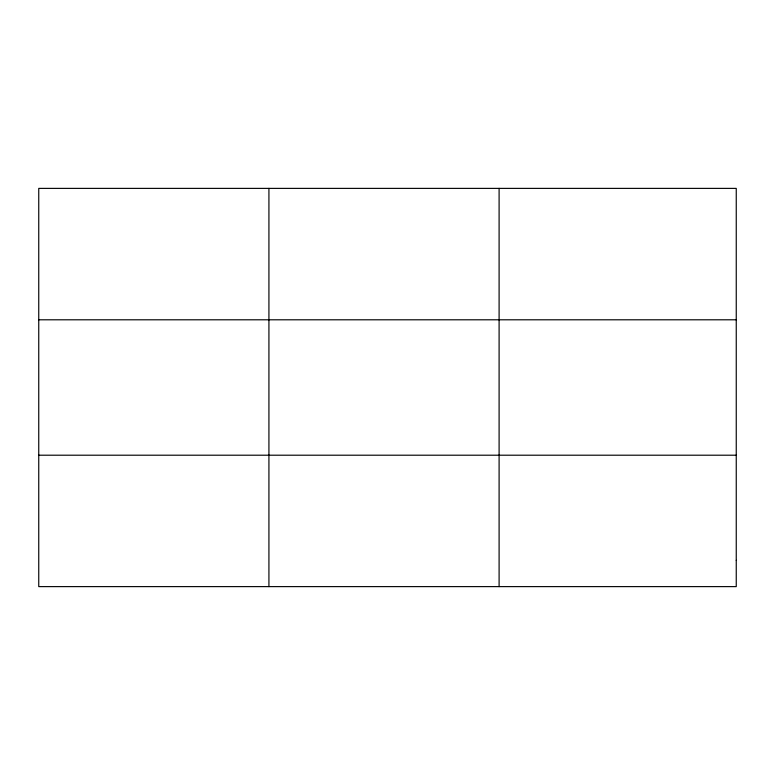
<?xml version="1.0" encoding="UTF-8"?>
<svg xmlns="http://www.w3.org/2000/svg" width="775" height="775" viewBox="0 0 775 775"><rect width="100%" height="100%" fill="white"/><g stroke="black" fill="none" stroke-linecap="round" stroke-linejoin="round"><path stroke-width="1.16" d="M268.925 188.383L268.925 586.617M499.1 188.383L499.1 586.617M38.75 319.794L736.25 319.794M38.75 455.206L736.25 455.206M736.25 560.335L736.25 586.617L38.75 586.617L38.75 188.383L736.25 188.383L736.25 560.335"/></g></svg>
